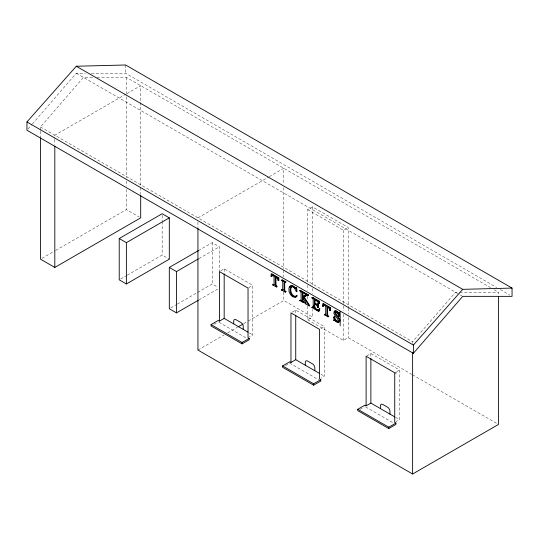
<?xml version="1.0" encoding="UTF-8"?>
<svg xmlns="http://www.w3.org/2000/svg" width="539" height="539" viewBox="0 0 539 539"><rect width="100%" height="100%" fill="white"/><g stroke="black" fill="none" stroke-linecap="round" stroke-linejoin="round"><path stroke-width="0.4" stroke-dasharray="2.69 2.02" d="M28.048 128.956L31.882 124.522M32.434 123.889L76.289 73.25L85.485 73.25M40.506 130.33L40.506 126.961L83.444 77.387L92.701 77.387M412.618 343.484L412.618 341.8L455.556 292.219L458.925 292.219M126.139 94.049L54.816 135.228L54.816 138.59M126.867 93.631L140.692 85.647L140.692 101.635M41.961 258.329L55.059 250.77M55.786 250.352L126.382 209.597L139.257 217.028M197.941 217.857L268.53 177.102M269.257 176.677L283.81 168.276L283.81 184.271M120.675 278.986L126.503 275.631M127.231 275.207L162.158 255.041L169.313 259.171M198.426 250.628L212.251 242.644L219.407 246.774L219.407 271.258M199.032 258.538L219.407 246.774M307.668 281.924L307.668 209.59L312.438 206.841L348.214 227.498L348.214 307.392M220.768 270.78L224.177 268.813L252.804 285.34L252.804 334.914L249.395 336.882M170.769 307.91L176.59 304.548M177.318 304.131L212.251 283.959L217.978 287.267M199.032 299.859L217.951 288.931M307.668 209.59L343.444 230.247L348.214 227.498M248.715 287.698L252.804 285.34M213.922 324.31L216.786 322.659M197.941 350.067L224.136 334.941M227.775 332.839L237.234 327.375M243.79 323.595L247.428 321.493M248.156 321.076L283.81 300.486L312.438 317.013L312.438 309.447M292.333 312.094L295.736 310.127L324.363 326.654L324.363 376.229L320.954 378.196M307.668 306.314L307.668 319.768L312.438 317.013M320.954 328.622L324.363 326.654M285.481 365.624L289.773 363.145L318.623 379.8M307.668 319.768L343.444 340.426L348.214 337.67L411.796 374.383M366.789 355.868L370.879 353.51L399.5 370.03L399.5 419.611L396.091 421.579M396.778 371.607L399.5 370.03M359.904 409.418L364.196 406.945M91.34 73.25L125.621 73.25L496.736 287.516M96.912 77.387L126.382 77.387L490.49 287.604M459.767 292.219L498.494 292.226L498.494 294.745M500.387 289.618L509.86 295.089M494.128 289.699L498.494 292.226M76.289 73.25L459.134 294.287M459.848 294.698L461.997 295.938M40.506 126.961L412.618 341.8M412.524 374.8L497.039 423.593M249.395 332.947L252.804 334.914M320.954 374.261L324.363 376.229M395.41 417.253L399.5 419.611M218.935 322.248L246.343 338.068M365.637 406.945L393.76 423.182M370.879 353.51L370.879 357.707M348.214 308.234L348.214 314.122M348.214 317.484L348.214 337.67M343.444 230.247L343.444 305.101M343.444 305.943L343.444 310.99M343.444 314.352L343.444 340.426M312.438 206.841L312.438 285.057M312.438 288.419L312.438 293.465M307.668 285.286L307.668 290.332M307.668 296.221L307.668 300.425M295.736 310.127L295.736 314.325M283.81 187.633L283.81 268.617M283.81 270.187L283.81 276.925M283.81 292.071L283.81 300.486M224.177 268.813L224.177 273.01M212.251 242.644L212.251 283.959M197.941 222.061L197.941 227.114M162.158 215.297L162.158 220.808M162.158 221.596L162.158 255.041M140.692 102.477L140.692 185.982M140.692 187.559L140.692 194.289M126.382 77.387L126.382 93.375M126.382 96.744L126.382 177.722M126.382 180.976L126.382 186.029M126.382 189.398L126.382 209.597M125.621 64.99L125.621 73.25M54.816 139.433L54.816 144.486M40.506 131.172L40.506 137.061"/><path stroke-width="0.81" d="M272.417 275.065L271.912 276.163L271.077 276.366L271.178 274.095L271.771 273.751L278.798 277.807L278.892 280.192L278.299 280.536L277.329 278.468L275.267 277.073L275.308 285.427L276.184 286.633L277.08 286.741L276.487 287.085L272.835 284.976L273.428 284.356L274.203 284.707M324.08 304.892L323.575 305.99L322.74 306.192L322.841 303.922L323.434 303.578L330.461 307.634L330.555 310.019L329.962 310.363L328.992 308.295L326.93 306.9L326.971 315.254L327.847 316.46L328.743 316.568L328.15 316.912L324.498 314.803L325.091 314.183L325.866 314.533M322.74 306.192L323.333 305.849L323.434 303.578M284.707 282.254L284.754 290.406L285.913 291.842L285.313 292.185L281.627 290.056L282.22 289.43L283.305 289.699L282.396 290.13L281.627 289.78M334.375 312.283L334.423 311.758M271.319 276.507L271.568 275.604L272.161 275.382L274.055 276.372L274.021 284.619L273.61 285.05L272.835 284.7M322.982 306.334L323.232 305.431L323.824 305.209L325.718 306.199L325.684 314.446L325.266 314.877L324.498 314.527M313.476 307.311L312.586 306.967L311.993 307.587L318.616 311.414L319.216 311.07L319.701 308.86C317.175 312.479 312.438 307.405 314.439 304.063L317.087 305.734L317.68 307.425L318.515 307.217L318.515 303.753L317.68 303.962L317.309 304.939L314.439 303.538L314.439 299.61L315.039 299.266L315.039 303.194L317.909 304.596L317.309 304.939M318.165 304.279L318.279 303.619M335.507 311.811C335.09 314.763 343.963 321.318 337.906 322.046M289.517 287.718L290.245 286.256A5.875 3.396 60 0 1 291.545 285.623A6.023 3.477 60 0 1 293.169 285.919L295.972 288.183L296.733 287.934L296.928 291.424C295.177 291.565 294.954 286.068 291.66 286.741M282.705 290.043L282.78 281.56L281.627 280.408L282.22 279.781L285.913 281.917L285.313 282.537L284.235 282.268L284.073 283.305L284.154 290.75L285.313 291.909L285.913 291.565M302.918 297.501L303.006 300.944L304.144 302.089L303.551 302.709L299.879 300.594L300.964 300.58L301.112 299.543L301.031 292.091L299.879 290.669L300.472 290.319L304.144 292.441L303.551 293.061C301.335 291.747 302.689 295.985 302.325 296.874L306.064 294.766M318.616 311.414L319.357 309.352L319.957 309.009M338.829 321.116C336.646 322.14 334.78 318.758 334.699 316.831L333.857 317.033L333.857 320.442L335.083 319.903M334.099 320.577L334.827 319.89L333.857 320.442M305.472 295.109L305.606 294.489L304.858 293.822L305.458 293.196L308.611 295.022L308.018 295.642L306.139 295.702M334.483 320.247C335.474 321.675 339.26 324.128 339.489 320.927C339.476 317.356 334.658 315.638 334.914 312.155L335.757 311.832L336.882 312.472L338.263 314.48L338.681 316.278L339.523 316.07L339.523 312.64L338.249 313.152L335.804 311.225A3.605 2.082 60 0 0 334.207 311.367C332.401 315.12 337.946 317.383 338.364 320.853C337.219 323.541 333.749 319.034 334.099 317.175L333.857 317.033M339.28 312.499L338.249 313.152M296.302 288.203L296.733 287.934M291.666 286.714C289.019 289.955 292.482 298.572 296.928 295.729L296.437 296.706L295.15 297.043M319.701 308.86C317.383 312.074 313.065 306.442 315.039 303.72L314.439 304.063M334.564 311.34L334.807 311.023A3.605 2.082 60 0 1 336.397 310.882L338.842 312.809M413.379 353.321L462.711 296.356L512.05 296.356L512.05 288.089L125.621 64.99L76.289 66.236L26.95 121.955L26.95 130.222L413.379 353.321L413.379 345.061L462.711 289.335L512.05 288.089M297.124 295.985C295.129 298.795 291.612 296.605 290.305 294.267A6.104 3.524 60 0 1 289.005 291.228L288.917 288.062L289.645 286.6A5.875 3.396 60 0 1 290.952 285.966A6.023 3.477 60 0 1 292.569 286.263C294.988 288.56 297.225 287.893 296.335 291.767M296.928 295.729C292.394 299.61 288.197 290.534 291.067 287.058L292.253 286.398M304.852 296.457L307.547 295.082L308.611 295.298M40.506 137.903L40.506 259.171L54.816 267.438L140.692 217.857L140.692 195.131M119.22 238.514L162.158 213.727L169.313 217.857L169.313 259.171L126.382 283.959L119.22 279.829L119.22 238.514L126.382 242.644L169.313 217.857M198.305 300.277L176.469 312.883L169.313 308.753L169.313 267.432L198.426 250.628M169.313 267.432L176.469 271.568L198.305 258.963M271.077 276.366L271.912 276.163M271.178 274.095L278.205 278.151L278.798 277.807M278.057 280.395L278.892 280.192M272.835 284.976L273.428 284.356M281.627 280.408L282.22 280.064L282.834 280.455M282.78 281.56L283.373 281.217L283.116 280.752M275.436 285.899L276.035 285.555L275.86 277.484M219.407 321.143L219.407 271.568L248.034 288.089L248.034 337.67L249.227 338.357L249.227 339.738L242.072 343.869L211.059 325.967L211.059 324.586L218.214 320.456L219.407 321.143L224.177 318.387L248.034 332.159M281.627 280.132L285.313 282.261L285.913 281.917M281.627 290.056L282.22 289.43M295.379 288.527L296.504 287.806M296.133 291.653L296.928 291.424M299.879 290.945L300.782 290.777M237.962 326.957L243.062 324.013M301.031 292.091L301.624 291.747M299.879 290.669L303.551 292.785L304.144 292.441M304.858 293.822L305.458 293.196M305.492 294.294L306.091 293.95M302.325 296.874L305.31 295.311M309.143 305.943L303.545 297.205L304.137 296.861L309.743 305.6L309.143 305.943L305.061 303.585L305.66 303.241M304.858 293.546L308.018 295.365L308.611 295.022M299.879 300.317L301.557 300.236L300.964 300.58M299.879 300.594L300.472 300.25L304.144 302.366M305.061 303.309C307.473 303.329 302.103 298.155 302.325 297.05L302.406 301.288L303.551 302.433L304.144 302.089M311.993 307.311L312.876 307.654L313.206 307.264L313.186 299.32L311.993 297.939L312.586 297.319L319.216 301.139L319.31 303.369L318.468 303.572L317.693 301.597L314.439 299.61M311.993 297.939L312.586 297.595L313.354 298.114L313.658 298.505L313.065 298.849M305.579 303.491L306.179 303.147M211.059 324.586L242.072 342.487L249.227 338.357M309.143 305.667L309.743 305.323M314.439 303.538L315.039 303.194M311.993 297.663L318.616 301.483L319.216 301.139M318.468 303.572L319.31 303.369M311.993 307.587L312.586 306.967M317.68 303.962L318.515 303.753M314.668 308.51L315.268 308.167M317.68 307.425L318.515 307.217M322.841 303.922L329.868 307.978L330.461 307.634M329.72 310.221L330.555 310.019M324.498 314.803L325.091 314.183M327.099 315.726L327.699 315.382L327.523 307.311M338.681 312.842L339.523 312.64M334.099 317.175L334.699 316.831M290.966 362.457L290.966 312.883L319.593 329.41L319.593 378.984L320.786 379.672L320.786 381.053L313.631 385.183L282.618 367.281L282.618 365.9L289.773 361.77L290.966 362.457L295.736 359.702L319.593 373.48M282.618 365.9L313.631 383.808L320.786 379.672M366.109 405.84L366.109 356.259L394.73 372.786L394.73 422.367L395.922 423.054L395.922 424.429L388.767 428.566L357.755 410.657L357.755 409.283L364.916 405.153L366.109 405.84L370.879 403.084L394.73 416.856M357.755 409.283L388.767 427.184L395.922 423.054M197.941 227.957L197.941 350.067L412.618 474.01L498.494 424.436L498.494 296.43M303.545 297.205L305.451 296.113M336.349 311.488L336.909 311.71M76.289 66.236L462.711 289.335M26.95 121.955L413.379 345.061M304.144 292.717C301.934 291.404 303.282 295.642 302.918 296.531M277.08 286.465L276.035 285.555M328.743 316.292L327.699 315.382M284.68 291.134L285.913 291.842M327.523 315.867L328.743 316.568M293.849 286.795L294.833 287.536M318.845 302.197L319.061 303.228M330.124 308.887L330.313 309.878M278.461 279.061L278.65 280.051M318.616 301.483L318.711 303.713M329.868 307.978L329.962 310.363M278.205 278.151L278.299 280.536M412.618 352.742L412.618 474.01M395.922 372.099L395.922 373.473M389.96 414.1L389.96 411.351A3.375 1.947 60 0 0 387.575 407.214L382.805 404.466A3.375 1.947 60 0 0 380.419 405.84L380.419 408.596M388.767 427.184L388.767 428.566M370.879 358.55L370.879 403.084M340.163 311.333L340.163 325.792M338.923 312.984L338.923 316.413M334.456 316.689L334.456 318.05M317.922 304.097L317.922 307.56M314.823 370.724L314.823 367.969A3.375 1.947 60 0 0 312.438 363.838L307.668 361.083A3.375 1.947 60 0 0 305.283 362.457L305.283 365.213M313.631 383.808L313.631 385.183M295.736 315.167L295.736 359.702M243.264 329.41L243.264 326.654A3.375 1.947 60 0 0 240.879 322.524L236.102 319.768A3.375 1.947 60 0 0 233.717 321.143L233.717 323.899M242.072 342.487L242.072 343.869M224.177 273.852L224.177 318.387M176.469 271.568L176.469 312.883M126.382 242.644L126.382 283.959M54.816 146.163L54.816 267.438"/></g></svg>
